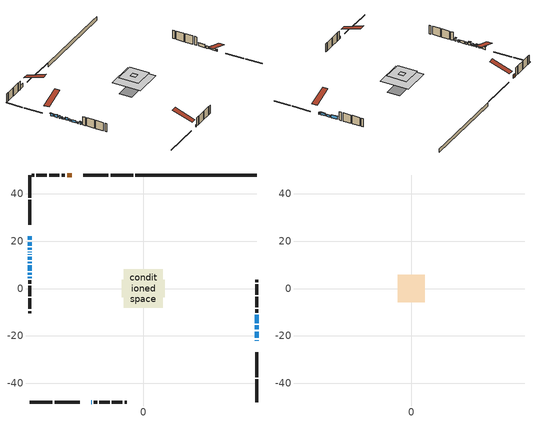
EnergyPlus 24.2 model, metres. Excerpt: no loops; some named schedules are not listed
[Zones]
conditioned space
 floor outside (Floor1 construction): -0.53,-0.53 -0.53,0.53 0.53,0.53 0.53,-0.53 z0.16
 floor adiabatic (AdiabaticFloorConstruction): -8.21,-8.21 -8.21,8.21 8.21,8.21 8.21,-8.21 z2.6
 floor foundation (Slab1 construction): -9.14,-3.67 -9.14,3.67 9.14,3.67 9.14,-3.67 z-2.13
 wall outside (RimJoist1 construction): -4.22,47.91 -13.78,47.91 / -47.91,-47.91 -38.36,-47.91 / -47.91,47.91 -47.91,38.36 / 47.91,-47.91 47.91,-38.36 z0.16:0.46
 wall outside (RimJoist2 construction): -14.71,47.91 -25.23,47.91 / -37.43,-47.91 -26.9,-47.91 / -47.91,37.43 -47.91,26.9 / 47.91,-37.43 47.91,-26.9 z0.16:0.46
 wall outside (AdiabaticWallConstruction 1): -30.11,47.91 -32.16,47.91 z0.16:2.19
 wall outside (AdiabaticWallConstruction): 47.91,-22.03 47.91,-21.82 / 47.91,-17.27 47.91,-15.61 / -22.03,-47.91 -21.77,-47.91 / -47.91,15.53 -47.91,15.31 / -47.91,11.26 -47.91,10.69 / -47.91,9.76 -47.91,7.59 z0.16:1.38; -47.91,22.02 -47.91,20.5 / -47.91,19.57 -47.91,18.1 z0.16:1.71; -47.91,17.17 -47.91,16.46 z0.16:1.58; 47.91,-20.89 47.91,-18.19 z0.16:1.84; -47.91,14.39 -47.91,14.28 z0.15:0.55; 47.91,-14.68 47.91,-11.12 z0.16:1.94; -47.91,13.36 -47.91,12.19 / -47.91,4.98 -47.91,4.36 z0.16:1.79; -47.91,6.67 -47.91,5.9 z0.16:0.92
 wall outside (Wall1 construction): -33.08,47.91 -34.5,47.91 / -20.84,-47.91 -19.43,-47.91 / -47.91,3.44 -47.91,2.02 / 47.91,-10.2 47.91,-8.78 z0.16:5.04
 wall outside (Wall2 construction): -35.42,47.91 -39.78,47.91 / -18.5,-47.91 -14.15,-47.91 / -47.91,1.1 -47.91,-3.26 / 47.91,-7.85 47.91,-3.5 z0.16:5.04
 wall outside (Wall3 construction): -40.71,47.91 -45.09,47.91 / -13.22,-47.91 -8.84,-47.91 / -47.91,-4.19 -47.91,-8.57 / 47.91,-2.57 47.91,1.81 z0.16:5.04
 wall outside (Wall4 construction): -46.02,47.91 -46.99,47.91 / -7.91,-47.91 -6.94,-47.91 / -47.91,-9.5 -47.91,-10.47 / 47.91,2.74 47.91,3.71 z0.16:5.04
 wall foundation (FoundationWall1 construction): -3.29,47.91,-2.13 -3.29,47.91,0.16 42.79,47.91,0.16 42.79,47.91,0.05 47.91,47.91,0.05 47.91,47.91,-2.13
 window (WindowConstruction 11): 47.91,-22.02 47.91,-21.82 z0.16:1.38
 window (WindowConstruction 6): -47.91,22.02 -47.91,20.5 z0.16:1.71
 window (WindowConstruction 7): -47.91,19.57 -47.91,18.1 z0.16:1.71
 window (WindowConstruction 8): -47.91,17.17 -47.91,16.46 z0.16:1.58
 window (WindowConstruction 9): 47.91,-20.89 47.91,-18.19 z0.16:1.84
 window (WindowConstruction 10): 47.91,-17.26 47.91,-15.61 z0.16:1.38
 window (WindowConstruction 13): -22.02,-47.91 -21.77,-47.91 z0.16:1.38
 window (WindowConstruction 14): -47.91,15.53 -47.91,15.31 z0.16:1.38
 window (WindowConstruction 12): -47.91,14.39 -47.91,14.29 z0.16:0.54
 window (WindowConstruction): 47.91,-14.68 47.91,-11.12 z0.16:1.94
 window (WindowConstruction 1): -47.91,13.36 -47.91,12.19 z0.16:1.78
 window (WindowConstruction 2): -47.91,11.26 -47.91,10.69 z0.16:1.38
 window (WindowConstruction 3): -47.91,9.76 -47.91,7.59 z0.16:1.38
 window (WindowConstruction 4): -47.91,6.67 -47.91,5.9 z0.16:0.92
 window (WindowConstruction 5): -47.91,4.97 -47.91,4.37 z0.16:1.78
 door (Door): -30.11,47.91 -32.16,47.91 z0.16:2.19
 ceiling adiabatic (AdiabaticFloorConstruction): 8.21,-8.21 8.21,8.21 -8.21,8.21 -8.21,-8.21 z2.6
attic - vented
 floor to conditioned space (Floor2 construction Reversed): -1.37,-1.37 -1.37,1.37 1.37,1.37 1.37,-1.37 z5.04
 floor to conditioned space (Floor3 construction Reversed): -5.73,-5.73 -5.73,5.73 5.73,5.73 5.73,-5.73 z5.04
 roof outside (Roof1 construction): -29.18,47.91,5.04 -29.18,36.44,8.86 -26.16,36.44,8.86 -26.16,47.91,5.04; -22.95,-47.91,5.04 -22.95,-36.44,8.86 -25.98,-36.44,8.86 -25.98,-47.91,5.04; -47.91,22.95,5.04 -36.44,22.95,8.86 -36.44,25.98,8.86 -47.91,25.98,5.04; 47.91,-22.95,5.04 36.44,-22.95,8.86 36.44,-25.98,8.86 47.91,-25.98,5.04
shading: -47.91,20.44 -47.91,22.08 -48.52,22.08 -48.52,20.44 z1.77; -47.91,18.04 -47.91,19.63 -48.52,19.63 -48.52,18.04 z1.77; -47.91,16.4 -47.91,17.23 -48.52,17.23 -48.52,16.4 z1.64; 47.91,-18.13 47.91,-20.95 48.52,-20.95 48.52,-18.13 z1.9; -47.91,13.83 -47.91,14.85 -48.83,14.85 -48.83,13.83 z1; 47.91,-11.06 47.91,-14.74 48.06,-14.74 48.06,-11.06 z2; -47.91,12.13 -47.91,13.42 -48.52,13.42 -48.52,12.13 z1.85; -47.91,5.84 -47.91,6.73 -48.52,6.73 -48.52,5.84 z0.98; -47.91,4.3 -47.91,5.04 -48.52,5.04 -48.52,4.3 z1.85
[Building]
Building 1: Terrain=Suburbs
[Site:Location]
Windsor AP_ON: Latitude {deg}=42.28; Longitude {deg}=-82.96; Time Zone {hr}=-5; Elevation {m}=190; Keep Site Location Information=Yes
[Site:GroundTemperature:Shallow]
6.34957, 4.46684, 4.31606, 5.20952, 8.79623, 12.3662, 15.4612, 17.4219, 17.5884, 15.9938, 12.9777, 9.51722
[Site:WaterMainsTemperature]
Calculation Method=Schedule; Temperature Schedule=mains temperature schedule
[Material] Roughness=Rough; Thermal Absorptance=0.9
Name | Thickness {m} | Conductivity {W/m-K} | Density {kg/m3} | Specific Heat {J/kg-K} | Solar Absorptance | Visible Absorptance
asphalt or fiberglass shingles | 0.00635 | 0.162714 | 1121.4 | 1465.45 | 0.4 | 0.4
ceiling loosefill ins | 0.169333 | 0.0480833 | 16.02 | 1046.75 | 0.7 | 0.7
ceiling stud and cavity | 0.1397 | 1.23958 | 65.682 | 1177.47 | 0.7 | 0.7
ceiling stud and cavity 1 | 0.1397 | 0.450772 | 65.682 | 1177.47 | 0.7 | 0.7
concrete 4.0 in. | 0.1016 | 1.803125 | 2242.8 | 837.4 | 0.7 | 0.7
concrete 8.0 in. | 0.2032 | 1.803125 | 2242.8 | 837.4 | 0.7 | 0.7
door material | 0.04445 | 0.053851 | 512.64 | 1214.23 | 0.7 | 0.7
exterior vertical ins | 0.0460229 | 0.029427 | 32.04 | 1214.23 | 0.7 | 0.7
floor covering | 0.0127 | 0.0433444 | 54.468 | 1339.84 | 0.6 | 0.6
floor rigid ins; rim joist rigid ins; wall rigid ins | 0.051816 | 0.029427 | 32.04 | 1214.23 | 0.7 | 0.7
floor rigid ins 1; wall rigid ins 1 | 0.512978 | 0.029427 | 32.04 | 1214.23 | 0.7 | 0.7
floor stud and cavity | 0.1397 | 0.0891235 | 92.3553 | 1139.71 | 0.7 | 0.7
floor stud and cavity 1 | 0.1397 | 1.75129 | 37.0049 | 1207.88 | 0.7 | 0.7
furniture material conditioned space 1 | 0.1524 | 0.115458 | 640.8 | 1214.23 | 0.6 | 0.6
gypsum board | 0.0127 | 0.160291 | 801 | 837.4 | 0.6 | 0.6
gypsum board 1 | 0.0127 | 0.160291 | 801 | 837.4 | 0.7 | 0.7
osb sheathing 0.5 in. | 0.0127 | 0.115458 | 512.64 | 1214.23 | 0.7 | 0.7
osb sheathing 0.75 in. | 0.01905 | 0.115458 | 512.64 | 1214.23 | 0.7 | 0.7
osb sheathing 2.0 in. | 0.0508 | 0.115458 | 512.64 | 1214.23 | 0.7 | 0.7
rim joist stud and cavity | 0.0508 | 0.0346098 | 125.044 | 1163.47 | 0.6 | 0.6
rim joist stud and cavity 1 | 0.0508 | 0.426902 | 125.044 | 1163.47 | 0.6 | 0.6
wall stud and cavity | 0.1397 | 0.270786 | 139.0536 | 1170.24 | 0.7 | 0.7
wall stud and cavity 1 | 0.1397 | 0.163586 | 139.0536 | 1170.24 | 0.7 | 0.7
wall stud and cavity 2 | 0.1397 | 0.202397 | 139.0536 | 1170.24 | 0.7 | 0.7
wall stud and cavity 3 | 0.1397 | 0.205012 | 139.0536 | 1170.24 | 0.7 | 0.7
wall stud and cavity 4 | 0.0889 | 0.380278 | 52.3479 | 1209.89 | 0.7 | 0.7
wall stud and cavity 5 | 0.0889 | 0.391764 | 83.0341 | 1211.67 | 0.7 | 0.7
wood siding | 0.0254 | 0.102417 | 544.68 | 1172.36 | 0.4 | 0.4
wood siding 1; wood siding 2; wood siding 3 | 0.0254 | 0.102417 | 544.68 | 1172.36 | 0.7 | 0.7
[WindowMaterial:SimpleGlazingSystem]
Name | U-Factor {W/m2-K} | Solar Heat Gain Coefficient
WindowMaterial | 2.787898 | 0.61
WindowMaterial 1 | 2.24281 | 0.63
WindowMaterial 10 | 2.813449 | 0.58
WindowMaterial 11 | 2.8214 | 0.33
WindowMaterial 12 | 2.8072 | 0.14
WindowMaterial 13 | 3.01729 | 0.34
WindowMaterial 14 | 3.034891 | 0.31
WindowMaterial 2 | 2.89181 | 0.5
WindowMaterial 3 | 2.79698 | 0.6
WindowMaterial 4 | 2.906 | 0.48
WindowMaterial 5 | 2.89067 | 0.51
WindowMaterial 6 | 2.86285 | 0.54
WindowMaterial 7 | 2.8055 | 0.59
WindowMaterial 8 | 2.87534 | 0.52
WindowMaterial 9 | 2.8072 | 0.59
[Construction]
AdiabaticFloorConstruction: floor stud and cavity 1, floor rigid ins 1, osb sheathing 0.75 in., floor covering
AdiabaticWallConstruction: wood siding 2, wall rigid ins 1, wall stud and cavity 4, gypsum board
AdiabaticWallConstruction 1: wood siding 3, wall rigid ins 1, wall stud and cavity 4, gypsum board
Door: door material
Floor1 construction: floor stud and cavity, floor rigid ins, osb sheathing 0.75 in., floor covering
Floor2 construction Reversed: gypsum board, ceiling stud and cavity, ceiling loosefill ins
Floor3 construction Reversed: gypsum board, ceiling stud and cavity 1, ceiling loosefill ins
FoundationWall1 construction: concrete 8.0 in., gypsum board 1
furniture construction conditioned space 1: furniture material conditioned space 1
PartitionWallConstruction: gypsum board, wall stud and cavity 5, gypsum board
RimJoist1 construction: wood siding 1, rim joist rigid ins, osb sheathing 2.0 in., rim joist stud and cavity
RimJoist2 construction: wood siding 1, rim joist rigid ins, osb sheathing 2.0 in., rim joist stud and cavity 1
Roof1 construction: asphalt or fiberglass shingles
Slab1 construction: concrete 4.0 in.
Wall1 construction: wood siding, wall rigid ins, osb sheathing 0.5 in., wall stud and cavity, gypsum board
Wall2 construction: wood siding, wall rigid ins, osb sheathing 0.5 in., wall stud and cavity 1, gypsum board
Wall3 construction: wood siding, wall rigid ins, osb sheathing 0.5 in., wall stud and cavity 2, gypsum board
Wall4 construction: wood siding, wall rigid ins, osb sheathing 0.5 in., wall stud and cavity 3, gypsum board
WindowConstruction: WindowMaterial
WindowConstruction 1: WindowMaterial 1
WindowConstruction 10: WindowMaterial 10
WindowConstruction 11: WindowMaterial 11
WindowConstruction 12: WindowMaterial 12
WindowConstruction 13: WindowMaterial 13
WindowConstruction 14: WindowMaterial 14
WindowConstruction 2: WindowMaterial 2
WindowConstruction 3: WindowMaterial 3
WindowConstruction 4: WindowMaterial 4
WindowConstruction 5: WindowMaterial 5
WindowConstruction 6: WindowMaterial 6
WindowConstruction 7: WindowMaterial 7
WindowConstruction 8: WindowMaterial 8
WindowConstruction 9: WindowMaterial 9
[Zone] Multiplier=1; Part of Total Floor Area=Yes
Name | Volume {m3}
attic - vented | 86.0828
conditioned space | 976.9
[Space]
Name | Zone | Volume {m3}
attic - vented 1 | attic - vented | 86.0828
conditioned space 1 | conditioned space | 976.9
[ZoneInfiltration:EffectiveLeakageArea]
infil attic - vented 1: Zone or Space=attic - vented 1; Schedule=Always On Discrete; Effective Air Leakage Area {cm2}=6164; Stack Coefficient=0.00026588; Wind Coefficient=1.1017e-05
[ZoneMixing]
whole house fan mix: Zone or Space=attic - vented; Schedule=Always On Continuous; Design Flow Rate Calculation Method=Flow/Zone; Design Flow Rate {m3/s}=0; Source Zone or Space=conditioned space
[SurfaceProperty:ExposedFoundationPerimeter]
Slab1: Exposed Perimeter Calculation Method=TotalExposedPerimeter; Total Exposed Perimeter {m}=51.207
[InternalMass] Zone or ZoneList=conditioned space; Space or SpaceList=conditioned space 1
Name | Construction | Surface Area {m2}
furniture mass conditioned space 1 | furniture construction conditioned space 1 | 161.792
partition wall mass | PartitionWallConstruction | 404.48
[Lights]
interior lighting: Zone or ZoneList or Space or SpaceList=conditioned space 1; Schedule=interior lighting schedule; Design Level Calculation Method=LightingLevel; Lighting Level {W}=343.2; Return Air Fraction=0; Fraction Radiant=0.6; Fraction Visible=0.2; Fraction Replaceable=1
[People]
occupants: Zone or ZoneList or Space or SpaceList=conditioned space 1; Number of People Schedule=occupants schedule; Number of People Calculation Method=People; Number of People=3; Fraction Radiant=0.314171; Sensible Heat Fraction=0.56303; Activity Level Schedule=occupants activity schedule; Carbon Dioxide Generation Rate {m3/s-W}=0; Enable ASHRAE 55 Comfort Warnings=No; Mean Radiant Temperature Calculation Type=EnclosureAveraged
[ElectricEquipment] Zone or ZoneList or Space or SpaceList=conditioned space 1; Design Level Calculation Method=EquipmentLevel
Name | Schedule | Design Level {W} | Fraction Latent | Fraction Radiant | Fraction Lost
clothes dryer | clothes dryer schedule | 140.772 | 0.015 | 0.081 | 0.85
clothes washer | clothes washer schedule | 32.1985 | 0.03 | 0.162 | 0.7
cooking range | cooking range schedule | 215.147 | 0.08 | 0.432 | 0.2
dishwasher | dishwasher schedule | 66.8632 | 0.3 | 0.18 | 0.4
fridge | fridge schedule | 72.9452 | 0 | 0.6 | 0
mech vent bath fan 0 | mech vent bath fan 0 schedule | 50.2 | 0 | 0 | 1
mech vent bath fan 1 | mech vent bath fan 1 schedule | 50.2 | 0 | 0 | 1
mech vent house fan | mech vent house fan schedule | 0 | 0 | 0 | 1
mech vent house fan cfis | mech vent house fan cfis schedule | 0 | 0 | 0 | 0
mech vent range fan 0 | mech vent range fan 0 schedule | 57 | 0 | 0 | 1
misc plug loads | misc plug loads schedule | 494.7 | 0.045 | 0.513 | 0.1
whole house fan | Always On Discrete | 0 | 0 | 0 | 1
[OtherEquipment] Zone or ZoneList or Space or SpaceList=conditioned space 1; Design Level Calculation Method=EquipmentLevel
Name | Fuel Type | Schedule | Design Level {W} | Fraction Latent | Fraction Radiant | Fraction Lost
clothes dryer 1 | Electricity | clothes dryer schedule | 0 | 0.015 | 0.081 | 0.85
cooking range 1 | Electricity | cooking range schedule | 0 | 0.08 | 0.432 | 0.2
general water use latent | None | general water use schedule | 62.594 | 1 | 0 | 0
general water use sensible | None | general water use schedule | -61.6891 | 0 | 0.6 | 0
mech vent house fan latent load | None | Always On Discrete | 0 | 1 | 0 | 0
mech vent house fan sensible load | None | Always On Discrete | 0 | 0 | 0 | 0
water heater energy adjustment1 | NaturalGas | Always On Discrete | 0.01 | 0 | 0 | 1
[ZoneInfiltration:DesignFlowRate] Zone or ZoneList or Space or SpaceList=conditioned space 1; Schedule=Always On Discrete; Design Flow Rate Calculation Method=Flow/Zone; Design Flow Rate {m3/s}=0
infil flow; natural vent flow; whole house fan flow
[Foundation:Kiva]
Foundation Kiva 1: Initial Indoor Air Temperature {C}=18; Wall Height Above Grade {m}=0.15999; Wall Depth Below Slab {m}=0.2032; Custom Block Material Name 1=exterior vertical ins; Custom Block Depth 1 {m}=2.28999; Custom Block X Position 1 {m}=0.2159; Custom Block Z Position 1 {m}=0
[Foundation:Kiva:Settings]
Soil Conductivity {W/m-K}=0.849921; Soil Density {kg/m3}=1842.3; Soil Specific Heat {J/kg-K}=418.7; Ground Solar Absorptivity=0.9; Ground Thermal Absorptivity=0.9; Ground Surface Roughness {m}=0.03; Far-Field Width {m}=40; Deep-Ground Boundary Condition=ZeroFlux; Deep-Ground Depth {m}=40; Minimum Cell Dimension {m}=0.2; Maximum Cell Growth Coefficient=3; Simulation Timestep=Timestep
[Exterior:Lights]
exterior lighting: Schedule=exterior lighting schedule; Design Level {W}=75.6
[Schedule:Constant]
Name | Hourly Value
Always On Continuous; mech vent house fan schedule; mech vent house fan cfis schedule; Always On Discrete | 1
occupants activity schedule | 117.228
fridge schedule | 0
[Schedule:Week:Daily]
interior lighting schedule Week Rule - Jan1-Jan27: interior lighting schedule day, interior lighting schedule day, interior lighting schedule day, interior lighting schedule day, interior lighting schedule day, interior lighting schedule day, interior lighting schedule day, interior lighting schedule default day, interior lighting schedule default day, interior lighting schedule default day, interior lighting schedule default day, interior lighting schedule default day
interior lighting schedule Week Rule - Jan28-Feb3: interior lighting schedule day, interior lighting schedule day, interior lighting schedule day, interior lighting schedule day, interior lighting schedule day 1, interior lighting schedule day 1, interior lighting schedule day 1, interior lighting schedule default day, interior lighting schedule default day, interior lighting schedule default day, interior lighting schedule default day, interior lighting schedule default day
interior lighting schedule Week Rule - Feb4-Feb24: interior lighting schedule day 1, interior lighting schedule day 1, interior lighting schedule day 1, interior lighting schedule day 1, interior lighting schedule day 1, interior lighting schedule day 1, interior lighting schedule day 1, interior lighting schedule default day, interior lighting schedule default day, interior lighting schedule default day, interior lighting schedule default day, interior lighting schedule default day
interior lighting schedule Week Rule - Feb25-Mar3: interior lighting schedule day 1, interior lighting schedule day 1, interior lighting schedule day 1, interior lighting schedule day 1, interior lighting schedule day 2, interior lighting schedule day 2, interior lighting schedule day 2, interior lighting schedule default day, interior lighting schedule default day, interior lighting schedule default day, interior lighting schedule default day, interior lighting schedule default day
interior lighting schedule Week Rule - Mar4-Mar31: interior lighting schedule day 2, interior lighting schedule day 2, interior lighting schedule day 2, interior lighting schedule day 2, interior lighting schedule day 2, interior lighting schedule day 2, interior lighting schedule day 2, interior lighting schedule default day, interior lighting schedule default day, interior lighting schedule default day, interior lighting schedule default day, interior lighting schedule default day
interior lighting schedule Week Rule - Apr1-Apr28: interior lighting schedule day 3, interior lighting schedule day 3, interior lighting schedule day 3, interior lighting schedule day 3, interior lighting schedule day 3, interior lighting schedule day 3, interior lighting schedule day 3, interior lighting schedule default day, interior lighting schedule default day, interior lighting schedule default day, interior lighting schedule default day, interior lighting schedule default day
interior lighting schedule Week Rule - Apr29-May5: interior lighting schedule day 3, interior lighting schedule day 3, interior lighting schedule day 4, interior lighting schedule day 4, interior lighting schedule day 4, interior lighting schedule day 4, interior lighting schedule day 4, interior lighting schedule default day, interior lighting schedule default day, interior lighting schedule default day, interior lighting schedule default day, interior lighting schedule default day
interior lighting schedule Week Rule - May6-May26: interior lighting schedule day 4, interior lighting schedule day 4, interior lighting schedule day 4, interior lighting schedule day 4, interior lighting schedule day 4, interior lighting schedule day 4, interior lighting schedule day 4, interior lighting schedule default day, interior lighting schedule default day, interior lighting schedule default day, interior lighting schedule default day, interior lighting schedule default day
interior lighting schedule Week Rule - May27-Jun2: interior lighting schedule day 4, interior lighting schedule day 4, interior lighting schedule day 4, interior lighting schedule day 4, interior lighting schedule day 4, interior lighting schedule day 5, interior lighting schedule day 5, interior lighting schedule default day, interior lighting schedule default day, interior lighting schedule default day, interior lighting schedule default day, interior lighting schedule default day
interior lighting schedule Week Rule - Jun3-Jun30: interior lighting schedule day 5, interior lighting schedule day 5, interior lighting schedule day 5, interior lighting schedule day 5, interior lighting schedule day 5, interior lighting schedule day 5, interior lighting schedule day 5, interior lighting schedule default day, interior lighting schedule default day, interior lighting schedule default day, interior lighting schedule default day, interior lighting schedule default day
interior lighting schedule Week Rule - Jul1-Jul28: interior lighting schedule day 6, interior lighting schedule day 6, interior lighting schedule day 6, interior lighting schedule day 6, interior lighting schedule day 6, interior lighting schedule day 6, interior lighting schedule day 6, interior lighting schedule default day, interior lighting schedule default day, interior lighting schedule default day, interior lighting schedule default day, interior lighting schedule default day
interior lighting schedule Week Rule - Jul29-Aug4: interior lighting schedule day 6, interior lighting schedule day 6, interior lighting schedule day 6, interior lighting schedule day 7, interior lighting schedule day 7, interior lighting schedule day 7, interior lighting schedule day 7, interior lighting schedule default day, interior lighting schedule default day, interior lighting schedule default day, interior lighting schedule default day, interior lighting schedule default day
interior lighting schedule Week Rule - Aug5-Aug25: interior lighting schedule day 7, interior lighting schedule day 7, interior lighting schedule day 7, interior lighting schedule day 7, interior lighting schedule day 7, interior lighting schedule day 7, interior lighting schedule day 7, interior lighting schedule default day, interior lighting schedule default day, interior lighting schedule default day, interior lighting schedule default day, interior lighting schedule default day
interior lighting schedule Week Rule - Aug26-Sep1: interior lighting schedule day 7, interior lighting schedule day 7, interior lighting schedule day 7, interior lighting schedule day 7, interior lighting schedule day 7, interior lighting schedule day 7, interior lighting schedule day 8, interior lighting schedule default day, interior lighting schedule default day, interior lighting schedule default day, interior lighting schedule default day, interior lighting schedule default day
interior lighting schedule Week Rule - Sep2-Sep29: interior lighting schedule day 8, interior lighting schedule day 8, interior lighting schedule day 8, interior lighting schedule day 8, interior lighting schedule day 8, interior lighting schedule day 8, interior lighting schedule day 8, interior lighting schedule default day, interior lighting schedule default day, interior lighting schedule default day, interior lighting schedule default day, interior lighting schedule default day
interior lighting schedule Week Rule - Sep30-Oct6: interior lighting schedule day 8, interior lighting schedule day 9, interior lighting schedule day 9, interior lighting schedule day 9, interior lighting schedule day 9, interior lighting schedule day 9, interior lighting schedule day 9, interior lighting schedule default day, interior lighting schedule default day, interior lighting schedule default day, interior lighting schedule default day, interior lighting schedule default day
interior lighting schedule Week Rule - Oct7-Oct27: interior lighting schedule day 9, interior lighting schedule day 9, interior lighting schedule day 9, interior lighting schedule day 9, interior lighting schedule day 9, interior lighting schedule day 9, interior lighting schedule day 9, interior lighting schedule default day, interior lighting schedule default day, interior lighting schedule default day, interior lighting schedule default day, interior lighting schedule default day
interior lighting schedule Week Rule - Oct28-Nov3: interior lighting schedule day 9, interior lighting schedule day 9, interior lighting schedule day 9, interior lighting schedule day 9, interior lighting schedule day 10, interior lighting schedule day 10, interior lighting schedule day 10, interior lighting schedule default day, interior lighting schedule default day, interior lighting schedule default day, interior lighting schedule default day, interior lighting schedule default day
interior lighting schedule Week Rule - Nov4-Nov24: interior lighting schedule day 10, interior lighting schedule day 10, interior lighting schedule day 10, interior lighting schedule day 10, interior lighting schedule day 10, interior lighting schedule day 10, interior lighting schedule day 10, interior lighting schedule default day, interior lighting schedule default day, interior lighting schedule default day, interior lighting schedule default day, interior lighting schedule default day
interior lighting schedule Week Rule - Nov25-Dec1: interior lighting schedule day 10, interior lighting schedule day 10, interior lighting schedule day 10, interior lighting schedule day 10, interior lighting schedule day 10, interior lighting schedule day 10, interior lighting schedule day 11, interior lighting schedule default day, interior lighting schedule default day, interior lighting schedule default day, interior lighting schedule default day, interior lighting schedule default day
interior lighting schedule Week Rule - Dec2-Dec31: interior lighting schedule day 11, interior lighting schedule day 11, interior lighting schedule day 11, interior lighting schedule day 11, interior lighting schedule day 11, interior lighting schedule day 11, interior lighting schedule day 11, interior lighting schedule default day, interior lighting schedule default day, interior lighting schedule default day, interior lighting schedule default day, interior lighting schedule default day
occupants schedule Week Rule - Jan1-Dec31: occupants schedule day, occupants schedule day, occupants schedule day, occupants schedule day, occupants schedule day, occupants schedule day, occupants schedule day, occupants schedule default day, occupants schedule default day, occupants schedule default day, occupants schedule default day, occupants schedule default day
clothes dryer schedule Week Rule - Jan1-Dec31: clothes dryer schedule day, clothes dryer schedule day, clothes dryer schedule day, clothes dryer schedule day, clothes dryer schedule day, clothes dryer schedule day, clothes dryer schedule day, clothes dryer schedule default day, clothes dryer schedule default day, clothes dryer schedule default day, clothes dryer schedule default day, clothes dryer schedule default day
clothes washer schedule Week Rule - Jan1-Dec31: clothes washer schedule day, clothes washer schedule day, clothes washer schedule day, clothes washer schedule day, clothes washer schedule day, clothes washer schedule day, clothes washer schedule day, clothes washer schedule default day, clothes washer schedule default day, clothes washer schedule default day, clothes washer schedule default day, clothes washer schedule default day
cooking range schedule Week Rule - Jan1-Dec31: cooking range schedule day, cooking range schedule day, cooking range schedule day, cooking range schedule day, cooking range schedule day, cooking range schedule day, cooking range schedule day, cooking range schedule default day, cooking range schedule default day, cooking range schedule default day, cooking range schedule default day, cooking range schedule default day
dishwasher schedule Week Rule - Jan1-Dec31: dishwasher schedule day, dishwasher schedule day, dishwasher schedule day, dishwasher schedule day, dishwasher schedule day, dishwasher schedule day, dishwasher schedule day, dishwasher schedule default day, dishwasher schedule default day, dishwasher schedule default day, dishwasher schedule default day, dishwasher schedule default day
mech vent bath fan 0 schedule Week Rule - Jan1-Dec31: mech vent bath fan 0 schedule day, mech vent bath fan 0 schedule day, mech vent bath fan 0 schedule day, mech vent bath fan 0 schedule day, mech vent bath fan 0 schedule day, mech vent bath fan 0 schedule day, mech vent bath fan 0 schedule day, mech vent bath fan 0 schedule default day, mech vent bath fan 0 schedule default day, mech vent bath fan 0 schedule default day, mech vent bath fan 0 schedule default day, mech vent bath fan 0 schedule default day
mech vent bath fan 1 schedule Week Rule - Jan1-Dec31: mech vent bath fan 1 schedule day, mech vent bath fan 1 schedule day, mech vent bath fan 1 schedule day, mech vent bath fan 1 schedule day, mech vent bath fan 1 schedule day, mech vent bath fan 1 schedule day, mech vent bath fan 1 schedule day, mech vent bath fan 1 schedule default day, mech vent bath fan 1 schedule default day, mech vent bath fan 1 schedule default day, mech vent bath fan 1 schedule default day, mech vent bath fan 1 schedule default day
mech vent range fan 0 schedule Week Rule - Jan1-Dec31: mech vent range fan 0 schedule day, mech vent range fan 0 schedule day, mech vent range fan 0 schedule day, mech vent range fan 0 schedule day, mech vent range fan 0 schedule day, mech vent range fan 0 schedule day, mech vent range fan 0 schedule day, mech vent range fan 0 schedule default day, mech vent range fan 0 schedule default day, mech vent range fan 0 schedule default day, mech vent range fan 0 schedule default day, mech vent range fan 0 schedule default day
misc plug loads schedule Week Rule - Jan1-Dec31: misc plug loads schedule day, misc plug loads schedule day, misc plug loads schedule day, misc plug loads schedule day, misc plug loads schedule day, misc plug loads schedule day, misc plug loads schedule day, misc plug loads schedule default day, misc plug loads schedule default day, misc plug loads schedule default day, misc plug loads schedule default day, misc plug loads schedule default day
general water use schedule Week Rule - Jan1-Dec31: general water use schedule day, general water use schedule day, general water use schedule day, general water use schedule day, general water use schedule day, general water use schedule day, general water use schedule day, general water use schedule default day, general water use schedule default day, general water use schedule default day, general water use schedule default day, general water use schedule default day
exterior lighting schedule Week Rule - Jan1-Jan27: exterior lighting schedule day, exterior lighting schedule day, exterior lighting schedule day, exterior lighting schedule day, exterior lighting schedule day, exterior lighting schedule day, exterior lighting schedule day, exterior lighting schedule default day, exterior lighting schedule default day, exterior lighting schedule default day, exterior lighting schedule default day, exterior lighting schedule default day
exterior lighting schedule Week Rule - Jan28-Feb3: exterior lighting schedule day, exterior lighting schedule day, exterior lighting schedule day, exterior lighting schedule day, exterior lighting schedule day 1, exterior lighting schedule day 1, exterior lighting schedule day 1, exterior lighting schedule default day, exterior lighting schedule default day, exterior lighting schedule default day, exterior lighting schedule default day, exterior lighting schedule default day
exterior lighting schedule Week Rule - Feb4-Feb24: exterior lighting schedule day 1, exterior lighting schedule day 1, exterior lighting schedule day 1, exterior lighting schedule day 1, exterior lighting schedule day 1, exterior lighting schedule day 1, exterior lighting schedule day 1, exterior lighting schedule default day, exterior lighting schedule default day, exterior lighting schedule default day, exterior lighting schedule default day, exterior lighting schedule default day
exterior lighting schedule Week Rule - Feb25-Mar3: exterior lighting schedule day 1, exterior lighting schedule day 1, exterior lighting schedule day 1, exterior lighting schedule day 1, exterior lighting schedule day 2, exterior lighting schedule day 2, exterior lighting schedule day 2, exterior lighting schedule default day, exterior lighting schedule default day, exterior lighting schedule default day, exterior lighting schedule default day, exterior lighting schedule default day
exterior lighting schedule Week Rule - Mar4-Mar31: exterior lighting schedule day 2, exterior lighting schedule day 2, exterior lighting schedule day 2, exterior lighting schedule day 2, exterior lighting schedule day 2, exterior lighting schedule day 2, exterior lighting schedule day 2, exterior lighting schedule default day, exterior lighting schedule default day, exterior lighting schedule default day, exterior lighting schedule default day, exterior lighting schedule default day
exterior lighting schedule Week Rule - Apr1-Apr28: exterior lighting schedule day 3, exterior lighting schedule day 3, exterior lighting schedule day 3, exterior lighting schedule day 3, exterior lighting schedule day 3, exterior lighting schedule day 3, exterior lighting schedule day 3, exterior lighting schedule default day, exterior lighting schedule default day, exterior lighting schedule default day, exterior lighting schedule default day, exterior lighting schedule default day
exterior lighting schedule Week Rule - Apr29-May5: exterior lighting schedule day 3, exterior lighting schedule day 3, exterior lighting schedule day 4, exterior lighting schedule day 4, exterior lighting schedule day 4, exterior lighting schedule day 4, exterior lighting schedule day 4, exterior lighting schedule default day, exterior lighting schedule default day, exterior lighting schedule default day, exterior lighting schedule default day, exterior lighting schedule default day
exterior lighting schedule Week Rule - May6-May26: exterior lighting schedule day 4, exterior lighting schedule day 4, exterior lighting schedule day 4, exterior lighting schedule day 4, exterior lighting schedule day 4, exterior lighting schedule day 4, exterior lighting schedule day 4, exterior lighting schedule default day, exterior lighting schedule default day, exterior lighting schedule default day, exterior lighting schedule default day, exterior lighting schedule default day
exterior lighting schedule Week Rule - May27-Jun2: exterior lighting schedule day 4, exterior lighting schedule day 4, exterior lighting schedule day 4, exterior lighting schedule day 4, exterior lighting schedule day 4, exterior lighting schedule day 5, exterior lighting schedule day 5, exterior lighting schedule default day, exterior lighting schedule default day, exterior lighting schedule default day, exterior lighting schedule default day, exterior lighting schedule default day
exterior lighting schedule Week Rule - Jun3-Jun30: exterior lighting schedule day 5, exterior lighting schedule day 5, exterior lighting schedule day 5, exterior lighting schedule day 5, exterior lighting schedule day 5, exterior lighting schedule day 5, exterior lighting schedule day 5, exterior lighting schedule default day, exterior lighting schedule default day, exterior lighting schedule default day, exterior lighting schedule default day, exterior lighting schedule default day
exterior lighting schedule Week Rule - Jul1-Jul28: exterior lighting schedule day 6, exterior lighting schedule day 6, exterior lighting schedule day 6, exterior lighting schedule day 6, exterior lighting schedule day 6, exterior lighting schedule day 6, exterior lighting schedule day 6, exterior lighting schedule default day, exterior lighting schedule default day, exterior lighting schedule default day, exterior lighting schedule default day, exterior lighting schedule default day
exterior lighting schedule Week Rule - Jul29-Aug4: exterior lighting schedule day 6, exterior lighting schedule day 6, exterior lighting schedule day 6, exterior lighting schedule day 7, exterior lighting schedule day 7, exterior lighting schedule day 7, exterior lighting schedule day 7, exterior lighting schedule default day, exterior lighting schedule default day, exterior lighting schedule default day, exterior lighting schedule default day, exterior lighting schedule default day
[Schedule:Year]
interior lighting schedule: interior lighting schedule Week Rule - Jan1-Jan27, 1, 1, 1, 27, interior lighting schedule Week Rule - Jan28-Feb3, 1, 28, 2, 3, interior lighting schedule Week Rule - Feb4-Feb24, 2, 4, 2, 24, interior lighting schedule Week Rule - Feb25-Mar3, 2, 25, 3, 3, interior lighting schedule Week Rule - Mar4-Mar31, 3, 4, 3, 31, interior lighting schedule Week Rule - Apr1-Apr28, 4, 1, 4, 28, interior lighting schedule Week Rule - Apr29-May5, 4, 29, 5, 5, interior lighting schedule Week Rule - May6-May26, 5, 6, 5, 26, interior lighting schedule Week Rule - May27-Jun2, 5, 27, 6, 2, interior lighting schedule Week Rule - Jun3-Jun30, 6, 3, 6, 30, interior lighting schedule Week Rule - Jul1-Jul28, 7, 1, 7, 28, interior lighting schedule Week Rule - Jul29-Aug4, 7, 29, 8, 4, interior lighting schedule Week Rule - Aug5-Aug25, 8, 5, 8, 25, interior lighting schedule Week Rule - Aug26-Sep1, 8, 26, 9, 1, interior lighting schedule Week Rule - Sep2-Sep29, 9, 2, 9, 29, interior lighting schedule Week Rule - Sep30-Oct6, 9, 30, 10, 6, interior lighting schedule Week Rule - Oct7-Oct27, 10, 7, 10, 27, interior lighting schedule Week Rule - Oct28-Nov3, 10, 28, 11, 3, interior lighting schedule Week Rule - Nov4-Nov24, 11, 4, 11, 24, interior lighting schedule Week Rule - Nov25-Dec1, 11, 25, 12, 1, interior lighting schedule Week Rule - Dec2-Dec31, 12, 2, 12, 31
occupants schedule: occupants schedule Week Rule - Jan1-Dec31, 1, 1, 12, 31
clothes dryer schedule: clothes dryer schedule Week Rule - Jan1-Dec31, 1, 1, 12, 31
clothes washer schedule: clothes washer schedule Week Rule - Jan1-Dec31, 1, 1, 12, 31
cooking range schedule: cooking range schedule Week Rule - Jan1-Dec31, 1, 1, 12, 31
dishwasher schedule: dishwasher schedule Week Rule - Jan1-Dec31, 1, 1, 12, 31
mech vent bath fan 0 schedule: mech vent bath fan 0 schedule Week Rule - Jan1-Dec31, 1, 1, 12, 31
mech vent bath fan 1 schedule: mech vent bath fan 1 schedule Week Rule - Jan1-Dec31, 1, 1, 12, 31
mech vent range fan 0 schedule: mech vent range fan 0 schedule Week Rule - Jan1-Dec31, 1, 1, 12, 31
misc plug loads schedule: misc plug loads schedule Week Rule - Jan1-Dec31, 1, 1, 12, 31
general water use schedule: general water use schedule Week Rule - Jan1-Dec31, 1, 1, 12, 31
exterior lighting schedule: exterior lighting schedule Week Rule - Jan1-Jan27, 1, 1, 1, 27, exterior lighting schedule Week Rule - Jan28-Feb3, 1, 28, 2, 3, exterior lighting schedule Week Rule - Feb4-Feb24, 2, 4, 2, 24, exterior lighting schedule Week Rule - Feb25-Mar3, 2, 25, 3, 3, exterior lighting schedule Week Rule - Mar4-Mar31, 3, 4, 3, 31, exterior lighting schedule Week Rule - Apr1-Apr28, 4, 1, 4, 28, exterior lighting schedule Week Rule - Apr29-May5, 4, 29, 5, 5, exterior lighting schedule Week Rule - May6-May26, 5, 6, 5, 26, exterior lighting schedule Week Rule - May27-Jun2, 5, 27, 6, 2, exterior lighting schedule Week Rule - Jun3-Jun30, 6, 3, 6, 30, exterior lighting schedule Week Rule - Jul1-Jul28, 7, 1, 7, 28, exterior lighting schedule Week Rule - Jul29-Aug4, 7, 29, 8, 4, exterior lighting schedule Week Rule - Aug5-Aug25, 8, 5, 8, 25, exterior lighting schedule Week Rule - Aug26-Sep1, 8, 26, 9, 1, exterior lighting schedule Week Rule - Sep2-Sep29, 9, 2, 9, 29, exterior lighting schedule Week Rule - Sep30-Oct6, 9, 30, 10, 6, exterior lighting schedule Week Rule - Oct7-Oct27, 10, 7, 10, 27, exterior lighting schedule Week Rule - Oct28-Nov3, 10, 28, 11, 3, exterior lighting schedule Week Rule - Nov4-Nov24, 11, 4, 11, 24, exterior lighting schedule Week Rule - Nov25-Dec1, 11, 25, 12, 1, exterior lighting schedule Week Rule - Dec2-Dec31, 12, 2, 12, 31
[Schedule:Compact]
mains temperature schedule: Through: 01/01, For: AllDays, Until: 24:00, 9.71556, Through: 01/02, For: AllDays, Until: 24:00, 9.65056, Through: 01/03, For: AllDays, Until: 24:00, 9.58667, Through: 01/04, For: AllDays, Until: 24:00, 9.52389, Through: 01/05, For: AllDays, Until: 24:00, 9.46278, Through: 01/06, For: AllDays, Until: 24:00, 9.40278, Through: 01/07, For: AllDays, Until: 24:00, 9.34444, Through: 01/08, For: AllDays, Until: 24:00, 9.28778, Through: 01/09, For: AllDays, Until: 24:00, 9.23222, Through: 01/10, For: AllDays, Until: 24:00, 9.17778, Through: 01/11, For: AllDays, Until: 24:00, 9.125, Through: 01/12, For: AllDays, Until: 24:00, 9.07389, Through: 01/13, For: AllDays, Until: 24:00, 9.02444, Through: 01/14, For: AllDays, Until: 24:00, 8.97611, Through: 01/15, For: AllDays, Until: 24:00, 8.92944, Through: 01/16, For: AllDays, Until: 24:00, 8.88444, Through: 01/17, For: AllDays, Until: 24:00, 8.84056, Through: 01/18, For: AllDays, Until: 24:00, 8.79889, Through: 01/19, For: AllDays, Until: 24:00, 8.75833, Through: 01/20, For: AllDays, Until: 24:00, 8.71944, Through: 01/21, For: AllDays, Until: 24:00, 8.68222, Through: 01/22, For: AllDays, Until: 24:00, 8.64667, Through: 01/23, For: AllDays, Until: 24:00, 8.61222, Through: 01/24, For: AllDays, Until: 24:00, 8.58, Through: 01/25, For: AllDays, Until: 24:00, 8.54944, Through: 01/26, For: AllDays, Until: 24:00, 8.52, Through: 01/27, For: AllDays, Until: 24:00, 8.49278, Through: 01/28, For: AllDays, Until: 24:00, 8.46722, Through: 01/29, For: AllDays, Until: 24:00, 8.44278, Through: 01/30, For: AllDays, Until: 24:00, 8.42056, Through: 01/31, For: AllDays, Until: 24:00, 8.39944, Through: 02/01, For: AllDays, Until: 24:00, 8.38056, Through: 02/02, For: AllDays, Until: 24:00, 8.36333, Through: 02/03, For: AllDays, Until: 24:00, 8.34778, Through: 02/04, For: AllDays, Until: 24:00, 8.33389, Through: 02/05, For: AllDays, Until: 24:00, 8.32167, Through: 02/06, For: AllDays, Until: 24:00, 8.31111, Through: 02/07, For: AllDays, Until: 24:00, 8.30222, Through: 02/08, For: AllDays, Until: 24:00, 8.295, Through: 02/09, For: AllDays, Until: 24:00, 8.29, Through: 02/10, For: AllDays, Until: 24:00, 8.28611, Through: 02/11, For: AllDays, Until: 24:00, 8.28444, Through: 02/12, For: AllDays, Until: 24:00, 8.28444, Through: 02/13, For: AllDays, Until: 24:00, 8.28611, Through: 02/14, For: AllDays, Until: 24:00, 8.28889, Through: 02/15, For: AllDays, Until: 24:00, 8.29444, Through: 02/16, For: AllDays, Until: 24:00, 8.30111, Through: 02/17, For: AllDays, Until: 24:00, 8.30944, Through: 02/18, For: AllDays, Until: 24:00, 8.31944, Through: 02/19, For: AllDays, Until: 24:00, 8.33167, Through: 02/20, For: AllDays, Until: 24:00, 8.345, Through: 02/21, For: AllDays, Until: 24:00, 8.36056, Through: 02/22, For: AllDays, Until: 24:00, 8.37778, Through: 02/23, For: AllDays, Until: 24:00, 8.39611, Through: 02/24, For: AllDays, Until: 24:00, 8.41667, Through: 02/25, For: AllDays, Until: 24:00, 8.43889, Through: 02/26, For: AllDays, Until: 24:00, 8.46278, Through: 02/27, For: AllDays, Until: 24:00, 8.48833, Through: 02/28, For: AllDays, Until: 24:00, 8.51556, Through: 03/01, For: AllDays, Until: 24:00, 8.54444, Through: 03/02, For: AllDays, Until: 24:00, 8.575, Through: 03/03, For: AllDays, Until: 24:00, 8.60667, Through: 03/04, For: AllDays, Until: 24:00, 8.64056, Through: 03/05, For: AllDays, Until: 24:00, 8.67611, Through: 03/06, For: AllDays, Until: 24:00, 8.71278, Through: 03/07, For: AllDays, Until: 24:00, 8.75167, Through: 03/08, For: AllDays, Until: 24:00, 8.79167, Through: 03/09, For: AllDays, Until: 24:00, 8.83333, Through: 03/10, For: AllDays, Until: 24:00, 8.87667, Through: 03/11, For: AllDays, Until: 24:00, 8.92167, Through: 03/12, For: AllDays, Until: 24:00, 8.96833, Through: 03/13, For: AllDays, Until: 24:00, 9.01611, Through: 03/14, For: AllDays, Until: 24:00, 9.06556, Through: 03/15, For: AllDays, Until: 24:00, 9.11667, Through: 03/16, For: AllDays, Until: 24:00, 9.16889, Through: 03/17, For: AllDays, Until: 24:00, 9.22278, Through: 03/18, For: AllDays, Until: 24:00, 9.27833, Through: 03/19, For: AllDays, Until: 24:00, 9.335, Through: 03/20, For: AllDays, Until: 24:00, 9.39333, Through: 03/21, For: AllDays, Until: 24:00, 9.45278, Through: 03/22, For: AllDays, Until: 24:00, 9.51389, Through: 03/23, For: AllDays, Until: 24:00, 9.57611, Through: 03/24, For: AllDays, Until: 24:00, 9.64, Through: 03/25, For: AllDays, Until: 24:00, 9.705, Through: 03/26, For: AllDays, Until: 24:00, 9.77111, Through: 03/27, For: AllDays, Until: 24:00, 9.83889, Through: 03/28, For: AllDays, Until: 24:00, 9.90778, Through: 03/29, For: AllDays, Until: 24:00, 9.97778, Through: 03/30, For: AllDays, Until: 24:00, 10.0489, Through: 03/31, For: AllDays, Until: 24:00, 10.1217, Through: 04/01, For: AllDays, Until: 24:00, 10.1956, Through: 04/02, For: AllDays, Until: 24:00, 10.2706, Through: 04/03, For: AllDays, Until: 24:00, 10.3461, Through: 04/04, For: AllDays, Until: 24:00, 10.4233, Through: 04/05, For: AllDays, Until: 24:00, 10.5017, Through: 04/06, For: AllDays, Until: 24:00, 10.5811, Through: 04/07, For: AllDays, Until: 24:00, 10.6617, Through: 04/08, For: AllDays, Until: 24:00, 10.7428, Through: 04/09, For: AllDays, Until: 24:00, 10.825, Through: 04/10, For: AllDays, Until: 24:00, 10.9089, Through: 04/11, For: AllDays, Until: 24:00, 10.9928, Through: 04/12, For: AllDays, Until: 24:00, 11.0783, Through: 04/13, For: AllDays, Until: 24:00, 11.1644, Through: 04/14, For: AllDays, Until: 24:00, 11.2517, Through: 04/15, For: AllDays, Until: 24:00, 11.3394, Through: 04/16, For: AllDays, Until: 24:00, 11.4278, Through: 04/17, For: AllDays, Until: 24:00, 11.5178, Through: 04/18, For: AllDays, Until: 24:00, 11.6078, Through: 04/19, For: AllDays, Until: 24:00, 11.6989, Through: 04/20, For: AllDays, Until: 24:00, 11.7906, Through: 04/21, For: AllDays, Until: 24:00, 11.8828, Through: 04/22, For: AllDays, Until: 24:00, 11.9761, Through: 04/23, For: AllDays, Until: 24:00, 12.07, Through: 04/24, For: AllDays, Until: 24:00, 12.1639, Through: 04/25, For: AllDays, Until: 24:00, 12.2589, Through: 04/26, For: AllDays, Until: 24:00, 12.3544, Through: 04/27, For: AllDays, Until: 24:00, 12.4506, Through: 04/28, For: AllDays, Until: 24:00, 12.5472, Through: 04/29, For: AllDays, Until: 24:00, 12.6439, Through: 04/30, For: AllDays, Until: 24:00, 12.7411, Through: 05/01, For: AllDays, Until: 24:00, 12.8389, Through: 05/02, For: AllDays, Until: 24:00, 12.9372, Through: 05/03, For: AllDays, Until: 24:00, 13.0356, Through: 05/04, For: AllDays, Until: 24:00, 13.1344, Through: 05/05, For: AllDays, Until: 24:00, 13.2339, Through: 05/06, For: AllDays, Until: 24:00, 13.3333, Through: 05/07, For: AllDays, Until: 24:00, 13.4328, Through: 05/08, For: AllDays, Until: 24:00, 13.5328, Through: 05/09, For: AllDays, Until: 24:00, 13.6328, Through: 05/10, For: AllDays, Until: 24:00, 13.7328, Through: 05/11, For: AllDays, Until: 24:00, 13.8328, Through: 05/12, For: AllDays, Until: 24:00, 13.9333, Through: 05/13, For: AllDays, Until: 24:00, 14.0339, Through: 05/14, For: AllDays, Until: 24:00, 14.1344, Through: 05/15, For: AllDays, Until: 24:00, 14.2344, Through: 05/16, For: AllDays, Until: 24:00, 14.335, Through: 05/17, For: AllDays, Until: 24:00, 14.4356, Through: 05/18, For: AllDays, Until: 24:00, 14.5356, Through: 05/19, For: AllDays, Until: 24:00, 14.6356, Through: 05/20, For: AllDays, Until: 24:00, 14.7356, Through: 05/21, For: AllDays, Until: 24:00, 14.8356, Through: 05/22, For: AllDays, Until: 24:00, 14.935, Through: 05/23, For: AllDays, Until: 24:00, 15.0344, Through: 05/24, For: AllDays, Until: 24:00, 15.1333, Through: 05/25, For: AllDays, Until: 24:00, 15.2322, Through: 05/26, For: AllDays, Until: 24:00, 15.3306, Through: 05/27, For: AllDays, Until: 24:00, 15.4283, Through: 05/28, For: AllDays, Until: 24:00, 15.5261, Through: 05/29, For: AllDays, Until: 24:00, 15.6233, Through: 05/30, For: AllDays, Until: 24:00, 15.7206, Through: 05/31, For: AllDays, Until: 24:00, 15.8167, Through: 06/01, For: AllDays, Until: 24:00, 15.9128, Through: 06/02, For: AllDays, Until: 24:00, 16.0078, Through: 06/03, For: AllDays, Until: 24:00, 16.1028, Through: 06/04, For: AllDays, Until: 24:00, 16.1967, Through: 06/05, For: AllDays, Until: 24:00, 16.2906, Through: 06/06, For: AllDays, Until: 24:00, 16.3833, Through: 06/07, For: AllDays, Until: 24:00, 16.4756, Through: 06/08, For: AllDays, Until: 24:00, 16.5672, Through: 06/09, For: AllDays, Until: 24:00, 16.6578, Through: 06/10, For: AllDays, Until: 24:00, 16.7478, Through: 06/11, For: AllDays, Until: 24:00, 16.8372, Through: 06/12, For: AllDays, Until: 24:00, 16.9256, Through: 06/13, For: AllDays, Until: 24:00, 17.0133, Through: 06/14, For: AllDays, Until: 24:00, 17.1, Through: 06/15, For: AllDays, Until: 24:00, 17.1861, Through: 06/16, For: AllDays, Until: 24:00, 17.2711, Through: 06/17, For: AllDays, Until: 24:00, 17.355, Through: 06/18, For: AllDays, Until: 24:00, 17.4383, Through: 06/19, For: AllDays, Until: 24:00, 17.5206, Through: 06/20, For: AllDays, Until: 24:00, 17.6017, Through: 06/21, For: AllDays, Until: 24:00, 17.6817, Through: 06/22, For: AllDays, Until: 24:00, 17.7606, Through: 06/23, For: AllDays, Until: 24:00, 17.8383, Through: 06/24, For: AllDays, Until: 24:00, 17.9156, Through: 06/25, For: AllDays, Until: 24:00, 17.9911, Through: 06/26, For: AllDays, Until: 24:00, 18.0656, Through: 06/27, For: AllDays, Until: 24:00, 18.1389, Through: 06/28, For: AllDays, Until: 24:00, 18.2111, Through: 06/29, For: AllDays, Until: 24:00, 18.2822, Through: 06/30, For: AllDays, Until: 24:00, 18.3522, Through: 07/01, For: AllDays, Until: 24:00, 18.4206, Through: 07/02, For: AllDays, Until: 24:00, 18.4878, Through: 07/03, For: AllDays, Until: 24:00, 18.5539, Through: 07/04, For: AllDays, Until: 24:00, 18.6183, Through: 07/05, For: AllDays, Until: 24:00, 18.6817, Through: 07/06, For: AllDays, Until: 24:00, 18.7439, Through: 07/07, For: AllDays, Until: 24:00, 18.8044, Through: 07/08, For: AllDays, Until: 24:00, 18.8639, Through: 07/09, For: AllDays, Until: 24:00, 18.9217, Through: 07/10, For: AllDays, Until: 24:00, 18.9778, Through: 07/11, For: AllDays, Until: 24:00, 19.0328, Through: 07/12, For: AllDays, Until: 24:00, 19.0861, Through: 07/13, For: AllDays, Until: 24:00, 19.1383, Through: 07/14, For: AllDays, Until: 24:00, 19.1889, Through: 07/15, For: AllDays, Until: 24:00, 19.2378, Through: 07/16, For: AllDays, Until: 24:00, 19.2856, Through: 07/17, For: AllDays, Until: 24:00, 19.3311, Through: 07/18, For: AllDays, Until: 24:00, 19.3761, Through: 07/19, For: AllDays, Until: 24:00, 19.4189, Through: 07/20, For: AllDays, Until: 24:00, 19.46, Through: 07/21, For: AllDays, Until: 24:00, 19.5, Through: 07/22, For: AllDays, Until: 24:00, 19.5378, Through: 07/23, For: AllDays, Until: 24:00, 19.5744, Through: 07/24, For: AllDays, Until: 24:00, 19.6094, Through: 07/25, For: AllDays, Until: 24:00, 19.6428, Through: 07/26, For: AllDays, Until: 24:00, 19.6744, Through: 07/27, For: AllDays, Until: 24:00, 19.7044, Through: 07/28, For: AllDays, Until: 24:00, 19.7328, Through: 07/29, For: AllDays, Until: 24:00, 19.7594, Through: 07/30, For: AllDays, Until: 24:00, 19.7844, Through: 07/31, For: AllDays, Until: 24:00, 19.8078, Through: 08/01, For: AllDays, Until: 24:00, 19.8294, Through: 08/02, For: AllDays, Until: 24:00, 19.8494, Through: 08/03, For: AllDays, Until: 24:00, 19.8678, Through: 08/04, For: AllDays, Until: 24:00, 19.8844, Through: 08/05, For: AllDays, Until: 24:00, 19.8994, Through: 08/06, For: AllDays, Until: 24:00, 19.9122, Through: 08/07, For: AllDays, Until: 24:00, 19.9239, Through: 08/08, For: AllDays, Until: 24:00, 19.9333, Through: 08/09, For: AllDays, Until: 24:00, 19.9417, Through: 08/10, For: AllDays, Until: 24:00, 19.9478, Through: 08/11, For: AllDays, Until: 24:00, 19.9522, Through: 08/12, For: AllDays, Until: 24:00, 19.9556, Through: 08/13, For: AllDays, Until: 24:00, 19.9567, Through: 08/14, For: AllDays, Until: 24:00, 19.9556, Through: 08/15, For: AllDays, Until: 24:00, 19.9533, Through: 08/16, For: AllDays, Until: 24:00, 19.9494, Through: 08/17, For: AllDays, Until: 24:00, 19.9433, Through: 08/18, For: AllDays, Until: 24:00, 19.9361, Through: 08/19, For: AllDays, Until: 24:00, 19.9267, Through: 08/20, For: AllDays, Until: 24:00, 19.9156, Through: 08/21, For: AllDays, Until: 24:00, 19.9033, Through: 08/22, For: AllDays, Until: 24:00, 19.8889, Through: 08/23, For: AllDays, Until: 24:00, 19.8728, Through: 08/24, For: AllDays, Until: 24:00, 19.855, Through: 08/25, For: AllDays, Until: 24:00, 19.835, Through: 08/26, For: AllDays, Until: 24:00, 19.8139, Through: 08/27, For: AllDays, Until: 24:00, 19.7911, Through: 08/28, For: AllDays, Until: 24:00, 19.7667, Through: 08/29, For: AllDays, Until: 24:00, 19.7406, Through: 08/30, For: AllDays, Until: 24:00, 19.7122, Through: 08/31, For: AllDays, Until: 24:00, 19.6828, Through: 09/01, For: AllDays, Until: 24:00, 19.6517, Through: 09/02, For: AllDays, Until: 24:00, 19.6189, Through: 09/03, For: AllDays, Until: 24:00, 19.5844, Through: 09/04, For: AllDays, Until: 24:00, 19.5483, Through: 09/05, For: AllDays, Until: 24:00, 19.5106, Through: 09/06, For: AllDays, Until: 24:00, 19.4711, Through: 09/07, For: AllDays, Until: 24:00, 19.4306, Through: 09/08, For: AllDays, Until: 24:00, 19.3878, Through: 09/09, For: AllDays, Until: 24:00, 19.3439, Through: 09/10, For: AllDays, Until: 24:00, 19.2983, Through: 09/11, For: AllDays, Until: 24:00, 19.2511, Through: 09/12, For: AllDays, Until: 24:00, 19.2028, Through: 09/13, For: AllDays, Until: 24:00, 19.1528, Through: 09/14, For: AllDays, Until: 24:00, 19.1011, Through: 09/15, For: AllDays, Until: 24:00, 19.0478, Through: 09/16, For: AllDays, Until: 24:00, 18.9933, Through: 09/17, For: AllDays, Until: 24:00, 18.9372, Through: 09/18, For: AllDays, Until: 24:00, 18.88, Through: 09/19, For: AllDays, Until: 24:00, 18.8211, Through: 09/20, For: AllDays, Until: 24:00, 18.7611, Through: 09/21, For: AllDays, Until: 24:00, 18.6994, Through: 09/22, For: AllDays, Until: 24:00, 18.6361, Through: 09/23, For: AllDays, Until: 24:00, 18.5722, Through: 09/24, For: AllDays, Until: 24:00, 18.5067, Through: 09/25, For: AllDays, Until: 24:00, 18.4394, Through: 09/26, For: AllDays, Until: 24:00, 18.3711, Through: 09/27, For: AllDays, Until: 24:00, 18.3017, Through: 09/28, For: AllDays, Until: 24:00, 18.2311, Through: 09/29, For: AllDays, Until: 24:00, 18.1594, Through: 09/30, For: AllDays, Until: 24:00, 18.0861, Through: 10/01, For: AllDays, Until: 24:00, 18.0122, Through: 10/02, For: AllDays, Until: 24:00, 17.9367, Through: 10/03, For: AllDays, Until: 24:00, 17.86, Through: 10/04, For: AllDays, Until: 24:00, 17.7822, Through: 10/05, For: AllDays, Until: 24:00, 17.7039, Through: 10/06, For: AllDays, Until: 24:00, 17.6239, Through: 10/07, For: AllDays, Until: 24:00, 17.5428, Through: 10/08, For: AllDays, Until: 24:00, 17.4611, Through: 10/09, For: AllDays, Until: 24:00, 17.3783, Through: 10/10, For: AllDays, Until: 24:00, 17.2944, Through: 10/11, For: AllDays, Until: 24:00, 17.21, Through: 10/12, For: AllDays, Until: 24:00, 17.1239, Through: 10/13, For: AllDays, Until: 24:00, 17.0378, Through: 10/14, For: AllDays, Until: 24:00, 16.95, Through: 10/15, For: AllDays, Until: 24:00, 16.8617, Through: 10/16, For: AllDays, Until: 24:00, 16.7728, Through: 10/17, For: AllDays, Until: 24:00, 16.6828, Through: 10/18, For: AllDays, Until: 24:00, 16.5922, Through: 10/19, For: AllDays, Until: 24:00, 16.5011, Through: 10/20, For: AllDays, Until: 24:00, 16.4089, Through: 10/21, For: AllDays, Until: 24:00, 16.3161, Through: 10/22, For: AllDays, Until: 24:00, 16.2228, Through: 10/23, For: AllDays, Until: 24:00, 16.1289, Through: 10/24, For: AllDays, Until: 24:00, 16.0344, Through: 10/25, For: AllDays, Until: 24:00, 15.9389, Through: 10/26, For: AllDays, Until: 24:00, 15.8433, Through: 10/27, For: AllDays, Until: 24:00, 15.7472, Through: 10/28, For: AllDays, Until: 24:00, 15.6506, Through: 10/29, For: AllDays, Until: 24:00, 15.5533, Through: 10/30, For: AllDays, Until: 24:00, 15.4561, Through: 10/31, For: AllDays, Until: 24:00, 15.3578, Through: 11/01, For: AllDays, Until: 24:00, 15.2594, Through: 11/02, For: AllDays, Until: 24:00, 15.1611, Through: 11/03, For: AllDays, Until: 24:00, 15.0617, Through: 11/04, For: AllDays, Until: 24:00, 14.9628, Through: 11/05, For: AllDays, Until: 24:00, 14.8633, Through: 11/06, For: AllDays, Until: 24:00, 14.7633, Through: 11/07, For: AllDays, Until: 24:00, 14.6633, Through: 11/08, For: AllDays, Until: 24:00, 14.5633, Through: 11/09, For: AllDays, Until: 24:00, 14.4633, Through: 11/10, For: AllDays, Until: 24:00, 14.3628, Through: 11/11, For: AllDays, Until: 24:00, 14.2628, Through: 11/12, For: AllDays, Until: 24:00, 14.1622, Through: 11/13, For: AllDays, Until: 24:00, 14.0617, Through: 11/14, For: AllDays, Until: 24:00, 13.9611, Through: 11/15, For: AllDays, Until: 24:00, 13.8611, Through: 11/16, For: AllDays, Until: 24:00, 13.7606, Through: 11/17, For: AllDays, Until: 24:00, 13.6606, Through: 11/18, For: AllDays, Until: 24:00, 13.5606, Through: 11/19, For: AllDays, Until: 24:00, 13.4606, Through: 11/20, For: AllDays, Until: 24:00, 13.3611, Through: 11/21, For: AllDays, Until: 24:00, 13.2617, Through: 11/22, For: AllDays, Until: 24:00, 13.1622, Through: 11/23, For: AllDays, Until: 24:00, 13.0633, Through: 11/24, For: AllDays, Until: 24:00, 12.9644, Through: 11/25, For: AllDays, Until: 24:00, 12.8661, Through: 11/26, For: AllDays, Until: 24:00, 12.7683, Through: 11/27, For: AllDays, Until: 24:00, 12.6711, Through: 11/28, For: AllDays, Until: 24:00, 12.5739, Through: 11/29, For: AllDays, Until: 24:00, 12.4772, Through: 11/30, For: AllDays, Until: 24:00, 12.3811, Through: 12/01, For: AllDays, Until: 24:00, 12.2856, Through: 12/02, For: AllDays, Until: 24:00, 12.1906, Through: 12/03, For: AllDays, Until: 24:00, 12.0961, Through: 12/04, For: AllDays, Until: 24:00, 12.0022, Through: 12/05, For: AllDays, Until: 24:00, 11.9089, Through: 12/06, For: AllDays, Until: 24:00, 11.8161, Through: 12/07, For: AllDays, Until: 24:00, 11.7244, Through: 12/08, For: AllDays, Until: 24:00, 11.6333, Through: 12/09, For: AllDays, Until: 24:00, 11.5428, Through: 12/10, For: AllDays, Until: 24:00, 11.4528, Through: 12/11, For: AllDays, Until: 24:00, 11.3639, Through: 12/12, For: AllDays, Until: 24:00, 11.2756, Through: 12/13, For: AllDays, Until: 24:00, 11.1883, Through: 12/14, For: AllDays, Until: 24:00, 11.1022, Through: 12/15, For: AllDays, Until: 24:00, 11.0167, Through: 12/16, For: AllDays, Until: 24:00, 10.9322, Through: 12/17, For: AllDays, Until: 24:00, 10.8483, Through: 12/18, For: AllDays, Until: 24:00, 10.7656, Through: 12/19, For: AllDays, Until: 24:00, 10.6839, Through: 12/20, For: AllDays, Until: 24:00, 10.6033, Through: 12/21, For: AllDays, Until: 24:00, 10.5239, Through: 12/22, For: AllDays, Until: 24:00, 10.445, Through: 12/23, For: AllDays, Until: 24:00, 10.3678, Through: 12/24, For: AllDays, Until: 24:00, 10.2911, Through: 12/25, For: AllDays, Until: 24:00, 10.2161, Through: 12/26, For: AllDays, Until: 24:00, 10.1422, Through: 12/27, For: AllDays, Until: 24:00, 10.0689, Through: 12/28, For: AllDays, Until: 24:00, 9.99722, Through: 12/29, For: AllDays, Until: 24:00, 9.92722, Through: 12/30, For: AllDays, Until: 24:00, 9.85778, Through: 12/31, For: AllDays, Until: 24:00, 9.79
